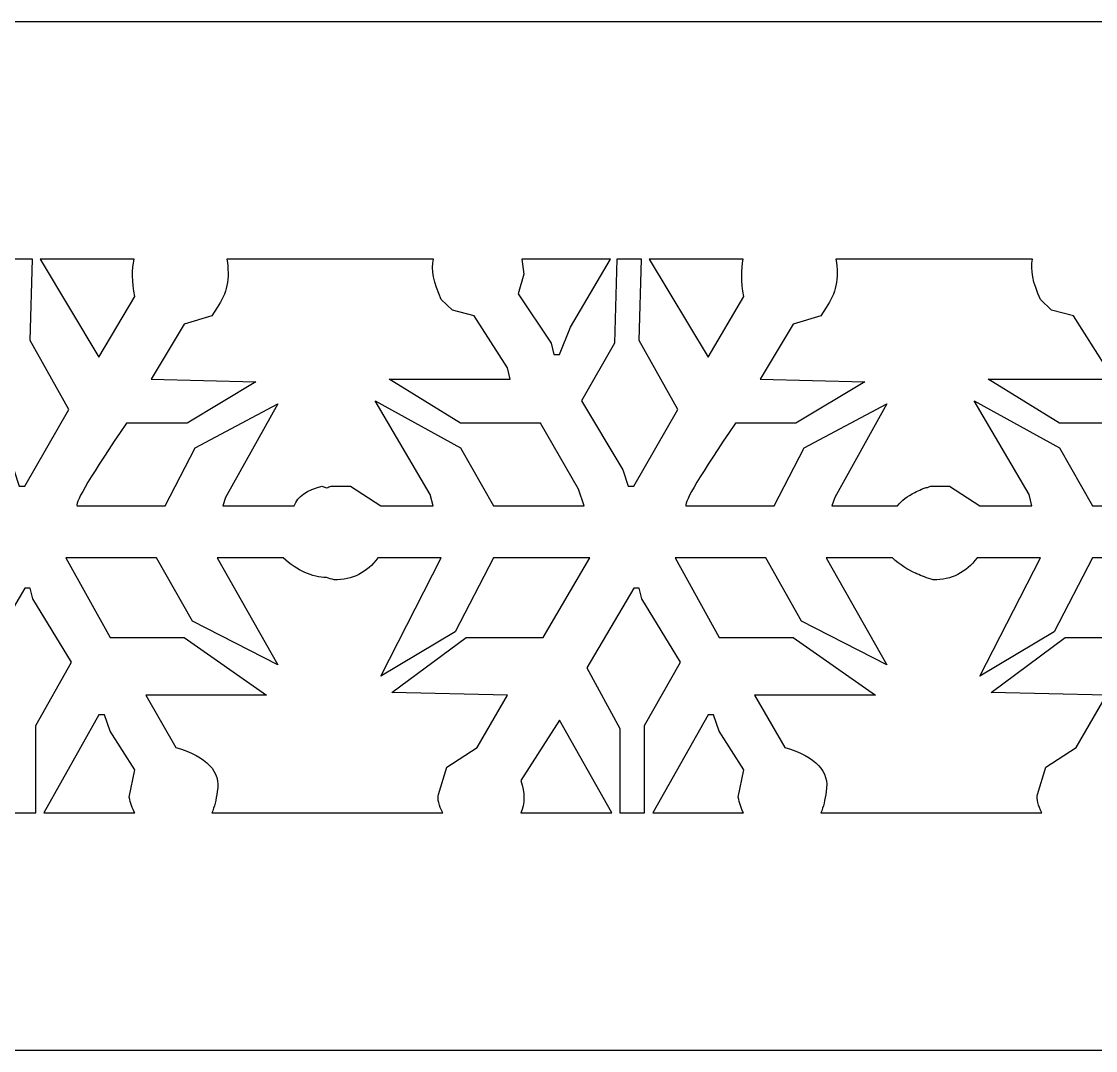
# Model space of a CAD drawing. Header units: centimetres. Extents: x -8.8 to 7.5, y 9.8 to 13.7.
# Drawn here: x -0.693 to 3.368, y 9.773 to 13.663 of the extents above; entities that cross this region are included whole.
import ezdxf

# ---------------------------------------------------------------- set-up
doc = ezdxf.new("R2010")
doc.units = ezdxf.units.CM
doc.header["$MEASUREMENT"] = 0
doc.layers.add('Layer 1', color=7, linetype='Continuous')

msp = doc.modelspace()

# ---------------------------------------------------------------- linework, layer by layer
at = {"layer": 'Layer 1', "lineweight": 25}
for points, knots in [([(-8.74362, 13.66348), (-8.74362, 13.66348), (-8.74362, 12.76555), (-8.74362, 12.76555), (-8.74362, 12.76555), (-8.74362, 12.76555), (-8.22354, 12.76555), (-8.22354, 12.76555), (-8.22354, 12.76555), (-8.23243, 12.72603), (-8.22331, 12.67502), (-8.19461, 12.61259), (-8.19461, 12.61259), (-8.19461, 12.61259), (-8.15244, 12.57207), (-8.15244, 12.57207), (-8.15244, 12.57207), (-8.15244, 12.57207), (-8.06976, 12.55058), (-8.06976, 12.55058), (-8.06976, 12.55058), (-8.06976, 12.55058), (-7.94491, 12.35379), (-7.94491, 12.35379), (-7.94491, 12.35379), (-7.94491, 12.35379), (-7.93416, 12.31162), (-7.93416, 12.31162), (-7.93416, 12.31162), (-7.93416, 12.31162), (-8.39139, 12.31162), (-8.39139, 12.31162), (-8.39139, 12.31162), (-8.39139, 12.31162), (-8.12185, 12.14543), (-8.12185, 12.14543), (-8.12185, 12.14543), (-8.12185, 12.14543), (-7.82005, 12.14543), (-7.82005, 12.14543), (-7.82005, 12.14543), (-7.82005, 12.14543), (-7.67536, 11.89573), (-7.67536, 11.89573), (-7.67536, 11.89573), (-7.67536, 11.89573), (-7.65386, 11.83289), (-7.65386, 11.83289), (-7.65386, 11.83289), (-7.65386, 11.83289), (-7.997, 11.83289), (-7.997, 11.83289), (-7.997, 11.83289), (-7.997, 11.83289), (-8.12185, 12.05117), (-8.12185, 12.05117), (-8.12185, 12.05117), (-8.12185, 12.05117), (-8.44431, 12.22894), (-8.44431, 12.22894), (-8.44431, 12.22894), (-8.44431, 12.22894), (-8.23677, 11.87506), (-8.23677, 11.87506), (-8.23677, 11.87506), (-8.23677, 11.87506), (-8.22602, 11.83289), (-8.22602, 11.83289), (-8.22602, 11.83289), (-8.22602, 11.83289), (-8.42364, 11.83289), (-8.42364, 11.83289), (-8.42364, 11.83289), (-8.42364, 11.83289), (-8.53774, 11.90648), (-8.53774, 11.90648), (-8.53774, 11.90648), (-8.53774, 11.90648), (-8.60967, 11.90648), (-8.60967, 11.90648), (-8.60967, 11.90648), (-8.69997, 11.87842), (-8.749, 11.83686), (-8.75602, 11.78163), (-8.75602, 11.78163), (-8.75602, 11.78163), (-8.75602, 11.6882), (-8.75602, 11.6882), (-8.75602, 11.6882), (-8.749, 11.62595), (-8.69706, 11.58065), (-8.59975, 11.5526), (-8.59975, 11.5526), (-8.53049, 11.5526), (-8.47476, 11.58005), (-8.43356, 11.63528), (-8.43356, 11.63528), (-8.43356, 11.63528), (-8.19461, 11.63528), (-8.19461, 11.63528), (-8.19461, 11.63528), (-8.19461, 11.63528), (-8.42364, 11.1888), (-8.42364, 11.1888), (-8.42364, 11.1888), (-8.42364, 11.1888), (-8.14169, 11.35582), (-8.14169, 11.35582), (-8.14169, 11.35582), (-8.14169, 11.35582), (-7.997, 11.63528), (-7.997, 11.63528), (-7.997, 11.63528), (-7.997, 11.63528), (-7.63319, 11.63528), (-7.63319, 11.63528), (-7.63319, 11.63528), (-7.63319, 11.63528), (-7.80931, 11.33432), (-7.80931, 11.33432), (-7.80931, 11.33432), (-7.80931, 11.33432), (-8.10117, 11.33432), (-8.10117, 11.33432), (-8.10117, 11.33432), (-8.10117, 11.33432), (-8.38147, 11.12679), (-8.38147, 11.12679), (-8.38147, 11.12679), (-8.38147, 11.12679), (-7.94491, 11.11604), (-7.94491, 11.11604), (-7.94491, 11.11604), (-7.94491, 11.11604), (-8.05901, 10.91925), (-8.05901, 10.91925), (-8.05901, 10.91925), (-8.05901, 10.91925), (-8.17311, 10.84484), (-8.17311, 10.84484), (-8.17311, 10.84484), (-8.17311, 10.84484), (-8.20535, 10.74149), (-8.20535, 10.74149), (-8.20535, 10.74149), (-8.20982, 10.72363), (-8.20425, 10.70008), (-8.18882, 10.67121), (-8.18882, 10.67121), (-8.18882, 10.67121), (-8.74362, 10.67121), (-8.74362, 10.67121), (-8.74362, 10.67121), (-8.74362, 10.67121), (-8.74362, 9.77328), (-8.74362, 9.77328), (-8.74362, 9.77328), (-8.74362, 9.77328), (7.50345, 9.77328), (7.50345, 9.77328), (7.50345, 9.77328), (7.50345, 9.77328), (7.50345, 10.67121), (7.50345, 10.67121), (7.50345, 10.67121), (7.50345, 10.67121), (6.87838, 10.67121), (6.87838, 10.67121), (6.87838, 10.67121), (6.88745, 10.69373), (6.89422, 10.72072), (6.89822, 10.75224), (6.89822, 10.75224), (6.91224, 10.82851), (6.8603, 10.88419), (6.74195, 10.91925), (6.74195, 10.91925), (6.74195, 10.91925), (6.62702, 11.11604), (6.62702, 11.11604), (6.62702, 11.11604), (6.62702, 11.11604), (7.08508, 11.11604), (7.08508, 11.11604), (7.08508, 11.11604), (7.08508, 11.11604), (6.77337, 11.33432), (6.77337, 11.33432), (6.77337, 11.33432), (6.77337, 11.33432), (6.49308, 11.33432), (6.49308, 11.33432), (6.49308, 11.33432), (6.49308, 11.33432), (6.32606, 11.63528), (6.32606, 11.63528), (6.32606, 11.63528), (6.32606, 11.63528), (6.66919, 11.63528), (6.66919, 11.63528), (6.66919, 11.63528), (6.66919, 11.63528), (6.80479, 11.39633), (6.80479, 11.39633), (6.80479, 11.39633), (6.80479, 11.39633), (7.12725, 11.23097), (7.12725, 11.23097), (7.12725, 11.23097), (7.12725, 11.23097), (6.89822, 11.63528), (6.89822, 11.63528), (6.89822, 11.63528), (6.89822, 11.63528), (7.14792, 11.63528), (7.14792, 11.63528), (7.14792, 11.63528), (7.21016, 11.58005), (7.27253, 11.55633), (7.33478, 11.56335), (7.33478, 11.56335), (7.41105, 11.57036), (7.46009, 11.61857), (7.48113, 11.70887), (7.48113, 11.70887), (7.48113, 11.70887), (7.48113, 11.76013), (7.48113, 11.76013), (7.48113, 11.76013), (7.48113, 11.76013), (7.45963, 11.82214), (7.45963, 11.82214), (7.45963, 11.82214), (7.45963, 11.82214), (7.41746, 11.86431), (7.41746, 11.86431), (7.41746, 11.86431), (7.41746, 11.86431), (7.29427, 11.90648), (7.29427, 11.90648), (7.29427, 11.90648), (7.23816, 11.89245), (7.20329, 11.86796), (7.18926, 11.83289), (7.18926, 11.83289), (7.18926, 11.83289), (6.91889, 11.83289), (6.91889, 11.83289), (6.91889, 11.83289), (6.91889, 11.83289), (6.92964, 11.86431), (6.92964, 11.86431), (6.92964, 11.86431), (6.92964, 11.86431), (7.12725, 12.21819), (7.12725, 12.21819), (7.12725, 12.21819), (7.12725, 12.21819), (6.81554, 12.05117), (6.81554, 12.05117), (6.81554, 12.05117), (6.81554, 12.05117), (6.70061, 11.83289), (6.70061, 11.83289), (6.70061, 11.83289), (6.70061, 11.83289), (6.36823, 11.83289), (6.36823, 11.83289), (6.36823, 11.83289), (6.36121, 11.84692), (6.42358, 11.9508), (6.55509, 12.14543), (6.55509, 12.14543), (6.55509, 12.14543), (6.78412, 12.14543), (6.78412, 12.14543), (6.78412, 12.14543), (6.78412, 12.14543), (7.04457, 12.30087), (7.04457, 12.30087), (7.04457, 12.30087), (7.04457, 12.30087), (6.64852, 12.31162), (6.64852, 12.31162), (6.64852, 12.31162), (6.64852, 12.31162), (6.77337, 12.51916), (6.77337, 12.51916), (6.77337, 12.51916), (6.77337, 12.51916), (6.87755, 12.55058), (6.87755, 12.55058), (6.87755, 12.55058), (6.87755, 12.55058), (6.89822, 12.58282), (6.89822, 12.58282), (6.89822, 12.58282), (6.93526, 12.63247), (6.94715, 12.69322), (6.9346, 12.76555), (6.9346, 12.76555), (6.9346, 12.76555), (7.50345, 12.76555), (7.50345, 12.76555), (7.50345, 12.76555), (7.50345, 12.76555), (7.50345, 13.66348), (7.50345, 13.66348), (7.50345, 13.66348), (7.50345, 13.66348), (-8.74362, 13.66348), (-8.74362, 13.66348)], [0, 0, 0, 0, 0.0126582, 0.0126582, 0.0126582, 0.0126582, 0.0253165, 0.0253165, 0.0253165, 0.0253165, 0.0379747, 0.0379747, 0.0379747, 0.0379747, 0.0506329, 0.0506329, 0.0506329, 0.0506329, 0.0632911, 0.0632911, 0.0632911, 0.0632911, 0.0759494, 0.0759494, 0.0759494, 0.0759494, 0.0886076, 0.0886076, 0.0886076, 0.0886076, 0.1012658, 0.1012658, 0.1012658, 0.1012658, 0.1139241, 0.1139241, 0.1139241, 0.1139241, 0.1265823, 0.1265823, 0.1265823, 0.1265823, 0.1392405, 0.1392405, 0.1392405, 0.1392405, 0.1518987, 0.1518987, 0.1518987, 0.1518987, 0.164557, 0.164557, 0.164557, 0.164557, 0.1772152, 0.1772152, 0.1772152, 0.1772152, 0.1898734, 0.1898734, 0.1898734, 0.1898734, 0.2025316, 0.2025316, 0.2025316, 0.2025316, 0.2151899, 0.2151899, 0.2151899, 0.2151899, 0.2278481, 0.2278481, 0.2278481, 0.2278481, 0.2405063, 0.2405063, 0.2405063, 0.2405063, 0.2531646, 0.2531646, 0.2531646, 0.2531646, 0.2658228, 0.2658228, 0.2658228, 0.2658228, 0.278481, 0.278481, 0.278481, 0.278481, 0.2911392, 0.2911392, 0.2911392, 0.2911392, 0.3037975, 0.3037975, 0.3037975, 0.3037975, 0.3164557, 0.3164557, 0.3164557, 0.3164557, 0.3291139, 0.3291139, 0.3291139, 0.3291139, 0.3417722, 0.3417722, 0.3417722, 0.3417722, 0.3544304, 0.3544304, 0.3544304, 0.3544304, 0.3670886, 0.3670886, 0.3670886, 0.3670886, 0.3797468, 0.3797468, 0.3797468, 0.3797468, 0.3924051, 0.3924051, 0.3924051, 0.3924051, 0.4050633, 0.4050633, 0.4050633, 0.4050633, 0.4177215, 0.4177215, 0.4177215, 0.4177215, 0.4303797, 0.4303797, 0.4303797, 0.4303797, 0.443038, 0.443038, 0.443038, 0.443038, 0.4556962, 0.4556962, 0.4556962, 0.4556962, 0.4683544, 0.4683544, 0.4683544, 0.4683544, 0.4810127, 0.4810127, 0.4810127, 0.4810127, 0.4936709, 0.4936709, 0.4936709, 0.4936709, 0.5063291, 0.5063291, 0.5063291, 0.5063291, 0.5189873, 0.5189873, 0.5189873, 0.5189873, 0.5316456, 0.5316456, 0.5316456, 0.5316456, 0.5443038, 0.5443038, 0.5443038, 0.5443038, 0.556962, 0.556962, 0.556962, 0.556962, 0.5696203, 0.5696203, 0.5696203, 0.5696203, 0.5822785, 0.5822785, 0.5822785, 0.5822785, 0.5949367, 0.5949367, 0.5949367, 0.5949367, 0.6075949, 0.6075949, 0.6075949, 0.6075949, 0.6202532, 0.6202532, 0.6202532, 0.6202532, 0.6329114, 0.6329114, 0.6329114, 0.6329114, 0.6455696, 0.6455696, 0.6455696, 0.6455696, 0.6582278, 0.6582278, 0.6582278, 0.6582278, 0.6708861, 0.6708861, 0.6708861, 0.6708861, 0.6835443, 0.6835443, 0.6835443, 0.6835443, 0.6962025, 0.6962025, 0.6962025, 0.6962025, 0.7088608, 0.7088608, 0.7088608, 0.7088608, 0.721519, 0.721519, 0.721519, 0.721519, 0.7341772, 0.7341772, 0.7341772, 0.7341772, 0.7468354, 0.7468354, 0.7468354, 0.7468354, 0.7594937, 0.7594937, 0.7594937, 0.7594937, 0.7721519, 0.7721519, 0.7721519, 0.7721519, 0.7848101, 0.7848101, 0.7848101, 0.7848101, 0.7974684, 0.7974684, 0.7974684, 0.7974684, 0.8101266, 0.8101266, 0.8101266, 0.8101266, 0.8227848, 0.8227848, 0.8227848, 0.8227848, 0.835443, 0.835443, 0.835443, 0.835443, 0.8481013, 0.8481013, 0.8481013, 0.8481013, 0.8607595, 0.8607595, 0.8607595, 0.8607595, 0.8734177, 0.8734177, 0.8734177, 0.8734177, 0.8860759, 0.8860759, 0.8860759, 0.8860759, 0.8987342, 0.8987342, 0.8987342, 0.8987342, 0.9113924, 0.9113924, 0.9113924, 0.9113924, 0.9240506, 0.9240506, 0.9240506, 0.9240506, 0.9367089, 0.9367089, 0.9367089, 0.9367089, 0.9493671, 0.9493671, 0.9493671, 0.9493671, 0.9620253, 0.9620253, 0.9620253, 0.9620253, 0.9746835, 0.9746835, 0.9746835, 0.9746835, 1, 1, 1, 1]), ([(-0.7441, 12.76555), (-0.7441, 12.76555), (-0.6515, 12.76555), (-0.6515, 12.76555), (-0.6515, 12.76555), (-0.6515, 12.76555), (-0.65977, 12.45714), (-0.65977, 12.45714), (-0.65977, 12.45714), (-0.65977, 12.45714), (-0.51425, 12.1967), (-0.51425, 12.1967), (-0.51425, 12.1967), (-0.51425, 12.1967), (-0.67961, 11.90648), (-0.67961, 11.90648), (-0.67961, 11.90648), (-0.67961, 11.90648), (-0.70111, 11.90648), (-0.70111, 11.90648), (-0.70111, 11.90648), (-0.70111, 11.90648), (-0.72178, 11.96849), (-0.72178, 11.96849), (-0.72178, 11.96849), (-0.72178, 11.96849), (-0.87888, 12.22894), (-0.87888, 12.22894), (-0.87888, 12.22894), (-0.87888, 12.22894), (-0.7532, 12.44722), (-0.7532, 12.44722), (-0.7532, 12.44722), (-0.7532, 12.44722), (-0.7441, 12.76555), (-0.7441, 12.76555)], [0, 0, 0, 0, 0.1, 0.1, 0.1, 0.1, 0.2, 0.2, 0.2, 0.2, 0.3, 0.3, 0.3, 0.3, 0.4, 0.4, 0.4, 0.4, 0.5, 0.5, 0.5, 0.5, 0.6, 0.6, 0.6, 0.6, 0.7, 0.7, 0.7, 0.7, 0.8, 0.8, 0.8, 0.8, 1, 1, 1, 1]), ([(-0.62256, 12.76555), (-0.62256, 12.76555), (-0.26703, 12.76555), (-0.26703, 12.76555), (-0.26703, 12.76555), (-0.27521, 12.72661), (-0.27439, 12.67933), (-0.26455, 12.62334), (-0.26455, 12.62334), (-0.26455, 12.62334), (-0.40015, 12.39431), (-0.40015, 12.39431), (-0.40015, 12.39431), (-0.40015, 12.39431), (-0.62256, 12.76555), (-0.62256, 12.76555)], [0, 0, 0, 0, 0.2, 0.2, 0.2, 0.2, 0.4, 0.4, 0.4, 0.4, 0.6, 0.6, 0.6, 0.6, 1, 1, 1, 1]), ([(0.08355, 12.76555), (0.08355, 12.76555), (0.86489, 12.76555), (0.86489, 12.76555), (0.86489, 12.76555), (0.85603, 12.72604), (0.86597, 12.67498), (0.89466, 12.61259), (0.89466, 12.61259), (0.89466, 12.61259), (0.93683, 12.57207), (0.93683, 12.57207), (0.93683, 12.57207), (0.93683, 12.57207), (1.01951, 12.55058), (1.01951, 12.55058), (1.01951, 12.55058), (1.01951, 12.55058), (1.14436, 12.35379), (1.14436, 12.35379), (1.14436, 12.35379), (1.14436, 12.35379), (1.15511, 12.31162), (1.15511, 12.31162), (1.15511, 12.31162), (1.15511, 12.31162), (0.69705, 12.31162), (0.69705, 12.31162), (0.69705, 12.31162), (0.69705, 12.31162), (0.96659, 12.14543), (0.96659, 12.14543), (0.96659, 12.14543), (0.96659, 12.14543), (1.26921, 12.14543), (1.26921, 12.14543), (1.26921, 12.14543), (1.26921, 12.14543), (1.4139, 11.89573), (1.4139, 11.89573), (1.4139, 11.89573), (1.4139, 11.89573), (1.43457, 11.83289), (1.43457, 11.83289), (1.43457, 11.83289), (1.43457, 11.83289), (1.09144, 11.83289), (1.09144, 11.83289), (1.09144, 11.83289), (1.09144, 11.83289), (0.96659, 12.05117), (0.96659, 12.05117), (0.96659, 12.05117), (0.96659, 12.05117), (0.64496, 12.22894), (0.64496, 12.22894), (0.64496, 12.22894), (0.64496, 12.22894), (0.85249, 11.87506), (0.85249, 11.87506), (0.85249, 11.87506), (0.85249, 11.87506), (0.86324, 11.83289), (0.86324, 11.83289), (0.86324, 11.83289), (0.86324, 11.83289), (0.66563, 11.83289), (0.66563, 11.83289), (0.66563, 11.83289), (0.66563, 11.83289), (0.55153, 11.90648), (0.55153, 11.90648), (0.55153, 11.90648), (0.55153, 11.90648), (0.47877, 11.90648), (0.47877, 11.90648), (0.47877, 11.90648), (0.47228, 11.90446), (0.46663, 11.90285), (0.46058, 11.90069), (0.46058, 11.90069), (0.46058, 11.90069), (0.44321, 11.90648), (0.44321, 11.90648), (0.44321, 11.90648), (0.3871, 11.89245), (0.35223, 11.86796), (0.33821, 11.83289), (0.33821, 11.83289), (0.33821, 11.83289), (0.06866, 11.83289), (0.06866, 11.83289), (0.06866, 11.83289), (0.06866, 11.83289), (0.07858, 11.86431), (0.07858, 11.86431), (0.07858, 11.86431), (0.07858, 11.86431), (0.2762, 12.21819), (0.2762, 12.21819), (0.2762, 12.21819), (0.2762, 12.21819), (-0.03552, 12.05117), (-0.03552, 12.05117), (-0.03552, 12.05117), (-0.03552, 12.05117), (-0.14962, 11.83289), (-0.14962, 11.83289), (-0.14962, 11.83289), (-0.14962, 11.83289), (-0.48283, 11.83289), (-0.48283, 11.83289), (-0.48283, 11.83289), (-0.48984, 11.84692), (-0.42747, 11.9508), (-0.29597, 12.14543), (-0.29597, 12.14543), (-0.29597, 12.14543), (-0.06694, 12.14543), (-0.06694, 12.14543), (-0.06694, 12.14543), (-0.06694, 12.14543), (0.19351, 12.30087), (0.19351, 12.30087), (0.19351, 12.30087), (0.19351, 12.30087), (-0.20254, 12.31162), (-0.20254, 12.31162), (-0.20254, 12.31162), (-0.20254, 12.31162), (-0.07769, 12.51916), (-0.07769, 12.51916), (-0.07769, 12.51916), (-0.07769, 12.51916), (0.02649, 12.55058), (0.02649, 12.55058), (0.02649, 12.55058), (0.02649, 12.55058), (0.04717, 12.58282), (0.04717, 12.58282), (0.04717, 12.58282), (0.08421, 12.63247), (0.0961, 12.69322), (0.08355, 12.76555)], [0, 0, 0, 0, 0.027027, 0.027027, 0.027027, 0.027027, 0.0540541, 0.0540541, 0.0540541, 0.0540541, 0.0810811, 0.0810811, 0.0810811, 0.0810811, 0.1081081, 0.1081081, 0.1081081, 0.1081081, 0.1351351, 0.1351351, 0.1351351, 0.1351351, 0.1621622, 0.1621622, 0.1621622, 0.1621622, 0.1891892, 0.1891892, 0.1891892, 0.1891892, 0.2162162, 0.2162162, 0.2162162, 0.2162162, 0.2432432, 0.2432432, 0.2432432, 0.2432432, 0.2702703, 0.2702703, 0.2702703, 0.2702703, 0.2972973, 0.2972973, 0.2972973, 0.2972973, 0.3243243, 0.3243243, 0.3243243, 0.3243243, 0.3513514, 0.3513514, 0.3513514, 0.3513514, 0.3783784, 0.3783784, 0.3783784, 0.3783784, 0.4054054, 0.4054054, 0.4054054, 0.4054054, 0.4324324, 0.4324324, 0.4324324, 0.4324324, 0.4594595, 0.4594595, 0.4594595, 0.4594595, 0.4864865, 0.4864865, 0.4864865, 0.4864865, 0.5135135, 0.5135135, 0.5135135, 0.5135135, 0.5405405, 0.5405405, 0.5405405, 0.5405405, 0.5675676, 0.5675676, 0.5675676, 0.5675676, 0.5945946, 0.5945946, 0.5945946, 0.5945946, 0.6216216, 0.6216216, 0.6216216, 0.6216216, 0.6486486, 0.6486486, 0.6486486, 0.6486486, 0.6756757, 0.6756757, 0.6756757, 0.6756757, 0.7027027, 0.7027027, 0.7027027, 0.7027027, 0.7297297, 0.7297297, 0.7297297, 0.7297297, 0.7567568, 0.7567568, 0.7567568, 0.7567568, 0.7837838, 0.7837838, 0.7837838, 0.7837838, 0.8108108, 0.8108108, 0.8108108, 0.8108108, 0.8378378, 0.8378378, 0.8378378, 0.8378378, 0.8648649, 0.8648649, 0.8648649, 0.8648649, 0.8918919, 0.8918919, 0.8918919, 0.8918919, 0.9189189, 0.9189189, 0.9189189, 0.9189189, 0.9459459, 0.9459459, 0.9459459, 0.9459459, 1, 1, 1, 1]), ([(1.19893, 12.76555), (1.19893, 12.76555), (1.53379, 12.76555), (1.53379, 12.76555), (1.53379, 12.76555), (1.53379, 12.76555), (1.38331, 12.50841), (1.38331, 12.50841), (1.38331, 12.50841), (1.38331, 12.50841), (1.34114, 12.40505), (1.34114, 12.40505), (1.34114, 12.40505), (1.34114, 12.40505), (1.32047, 12.40505), (1.32047, 12.40505), (1.32047, 12.40505), (1.32047, 12.40505), (1.30972, 12.44722), (1.30972, 12.44722), (1.30972, 12.44722), (1.30972, 12.44722), (1.18487, 12.63408), (1.18487, 12.63408), (1.18487, 12.63408), (1.18487, 12.63408), (1.20637, 12.70767), (1.20637, 12.70767), (1.20637, 12.70767), (1.20637, 12.70767), (1.19893, 12.76555), (1.19893, 12.76555)], [0, 0, 0, 0, 0.1111111, 0.1111111, 0.1111111, 0.1111111, 0.2222222, 0.2222222, 0.2222222, 0.2222222, 0.3333333, 0.3333333, 0.3333333, 0.3333333, 0.4444444, 0.4444444, 0.4444444, 0.4444444, 0.5555556, 0.5555556, 0.5555556, 0.5555556, 0.6666667, 0.6666667, 0.6666667, 0.6666667, 0.7777778, 0.7777778, 0.7777778, 0.7777778, 1, 1, 1, 1]), ([(1.5586, 12.76555), (1.5586, 12.76555), (1.6512, 12.76555), (1.6512, 12.76555), (1.6512, 12.76555), (1.6512, 12.76555), (1.64293, 12.45714), (1.64293, 12.45714), (1.64293, 12.45714), (1.64293, 12.45714), (1.78845, 12.1967), (1.78845, 12.1967), (1.78845, 12.1967), (1.78845, 12.1967), (1.62309, 11.90648), (1.62309, 11.90648), (1.62309, 11.90648), (1.62309, 11.90648), (1.60159, 11.90648), (1.60159, 11.90648), (1.60159, 11.90648), (1.60159, 11.90648), (1.58092, 11.96849), (1.58092, 11.96849), (1.58092, 11.96849), (1.58092, 11.96849), (1.42465, 12.22894), (1.42465, 12.22894), (1.42465, 12.22894), (1.42465, 12.22894), (1.5495, 12.44722), (1.5495, 12.44722), (1.5495, 12.44722), (1.5495, 12.44722), (1.5586, 12.76555), (1.5586, 12.76555)], [0, 0, 0, 0, 0.1, 0.1, 0.1, 0.1, 0.2, 0.2, 0.2, 0.2, 0.3, 0.3, 0.3, 0.3, 0.4, 0.4, 0.4, 0.4, 0.5, 0.5, 0.5, 0.5, 0.6, 0.6, 0.6, 0.6, 0.7, 0.7, 0.7, 0.7, 0.8, 0.8, 0.8, 0.8, 1, 1, 1, 1]), ([(1.68014, 12.76555), (1.68014, 12.76555), (2.0365, 12.76555), (2.0365, 12.76555), (2.0365, 12.76555), (2.02832, 12.72661), (2.02831, 12.67933), (2.03815, 12.62334), (2.03815, 12.62334), (2.03815, 12.62334), (1.90338, 12.39431), (1.90338, 12.39431), (1.90338, 12.39431), (1.90338, 12.39431), (1.68014, 12.76555), (1.68014, 12.76555)], [0, 0, 0, 0, 0.2, 0.2, 0.2, 0.2, 0.4, 0.4, 0.4, 0.4, 0.6, 0.6, 0.6, 0.6, 1, 1, 1, 1]), ([(2.38707, 12.76555), (2.38707, 12.76555), (3.13039, 12.76555), (3.13039, 12.76555), (3.13039, 12.76555), (3.1215, 12.72603), (3.13145, 12.67502), (3.16015, 12.61259), (3.16015, 12.61259), (3.16015, 12.61259), (3.20149, 12.57207), (3.20149, 12.57207), (3.20149, 12.57207), (3.20149, 12.57207), (3.285, 12.55058), (3.285, 12.55058), (3.285, 12.55058), (3.285, 12.55058), (3.40985, 12.35379), (3.40985, 12.35379), (3.40985, 12.35379), (3.40985, 12.35379), (3.4206, 12.31162), (3.4206, 12.31162), (3.4206, 12.31162), (3.4206, 12.31162), (2.96254, 12.31162), (2.96254, 12.31162), (2.96254, 12.31162), (2.96254, 12.31162), (3.23209, 12.14543), (3.23209, 12.14543), (3.23209, 12.14543), (3.23209, 12.14543), (3.5347, 12.14543), (3.5347, 12.14543), (3.5347, 12.14543), (3.5347, 12.14543), (3.6794, 11.89573), (3.6794, 11.89573), (3.6794, 11.89573), (3.6794, 11.89573), (3.70007, 11.83289), (3.70007, 11.83289), (3.70007, 11.83289), (3.70007, 11.83289), (3.35694, 11.83289), (3.35694, 11.83289), (3.35694, 11.83289), (3.35694, 11.83289), (3.23209, 12.05117), (3.23209, 12.05117), (3.23209, 12.05117), (3.23209, 12.05117), (2.90963, 12.22894), (2.90963, 12.22894), (2.90963, 12.22894), (2.90963, 12.22894), (3.11799, 11.87506), (3.11799, 11.87506), (3.11799, 11.87506), (3.11799, 11.87506), (3.12791, 11.83289), (3.12791, 11.83289), (3.12791, 11.83289), (3.12791, 11.83289), (2.93112, 11.83289), (2.93112, 11.83289), (2.93112, 11.83289), (2.93112, 11.83289), (2.8162, 11.90648), (2.8162, 11.90648), (2.8162, 11.90648), (2.8162, 11.90648), (2.74426, 11.90648), (2.74426, 11.90648), (2.74426, 11.90648), (2.74018, 11.90521), (2.7366, 11.90367), (2.73269, 11.90235), (2.73269, 11.90235), (2.72723, 11.90071), (2.72198, 11.89925), (2.71698, 11.89739), (2.71698, 11.89739), (2.71479, 11.89655), (2.71249, 11.89575), (2.71036, 11.8949), (2.71036, 11.8949), (2.70149, 11.89128), (2.69288, 11.88773), (2.68556, 11.88333), (2.68556, 11.88333), (2.6566, 11.86894), (2.63488, 11.85195), (2.62024, 11.83289), (2.62024, 11.83289), (2.62024, 11.83289), (2.37136, 11.83289), (2.37136, 11.83289), (2.37136, 11.83289), (2.37136, 11.83289), (2.38211, 11.86431), (2.38211, 11.86431), (2.38211, 11.86431), (2.38211, 11.86431), (2.5789, 12.21819), (2.5789, 12.21819), (2.5789, 12.21819), (2.5789, 12.21819), (2.26718, 12.05117), (2.26718, 12.05117), (2.26718, 12.05117), (2.26718, 12.05117), (2.15308, 11.83289), (2.15308, 11.83289), (2.15308, 11.83289), (2.15308, 11.83289), (1.81987, 11.83289), (1.81987, 11.83289), (1.81987, 11.83289), (1.81286, 11.84692), (1.87523, 11.9508), (2.00674, 12.14543), (2.00674, 12.14543), (2.00674, 12.14543), (2.23577, 12.14543), (2.23577, 12.14543), (2.23577, 12.14543), (2.23577, 12.14543), (2.49621, 12.30087), (2.49621, 12.30087), (2.49621, 12.30087), (2.49621, 12.30087), (2.10017, 12.31162), (2.10017, 12.31162), (2.10017, 12.31162), (2.10017, 12.31162), (2.22502, 12.51916), (2.22502, 12.51916), (2.22502, 12.51916), (2.22502, 12.51916), (2.3292, 12.55058), (2.3292, 12.55058), (2.3292, 12.55058), (2.3292, 12.55058), (2.34987, 12.58282), (2.34987, 12.58282), (2.34987, 12.58282), (2.38689, 12.63244), (2.39959, 12.69328), (2.38707, 12.76555)], [0, 0, 0, 0, 0.025641, 0.025641, 0.025641, 0.025641, 0.0512821, 0.0512821, 0.0512821, 0.0512821, 0.0769231, 0.0769231, 0.0769231, 0.0769231, 0.1025641, 0.1025641, 0.1025641, 0.1025641, 0.1282051, 0.1282051, 0.1282051, 0.1282051, 0.1538462, 0.1538462, 0.1538462, 0.1538462, 0.1794872, 0.1794872, 0.1794872, 0.1794872, 0.2051282, 0.2051282, 0.2051282, 0.2051282, 0.2307692, 0.2307692, 0.2307692, 0.2307692, 0.2564103, 0.2564103, 0.2564103, 0.2564103, 0.2820513, 0.2820513, 0.2820513, 0.2820513, 0.3076923, 0.3076923, 0.3076923, 0.3076923, 0.3333333, 0.3333333, 0.3333333, 0.3333333, 0.3589744, 0.3589744, 0.3589744, 0.3589744, 0.3846154, 0.3846154, 0.3846154, 0.3846154, 0.4102564, 0.4102564, 0.4102564, 0.4102564, 0.4358974, 0.4358974, 0.4358974, 0.4358974, 0.4615385, 0.4615385, 0.4615385, 0.4615385, 0.4871795, 0.4871795, 0.4871795, 0.4871795, 0.5128205, 0.5128205, 0.5128205, 0.5128205, 0.5384615, 0.5384615, 0.5384615, 0.5384615, 0.5641026, 0.5641026, 0.5641026, 0.5641026, 0.5897436, 0.5897436, 0.5897436, 0.5897436, 0.6153846, 0.6153846, 0.6153846, 0.6153846, 0.6410256, 0.6410256, 0.6410256, 0.6410256, 0.6666667, 0.6666667, 0.6666667, 0.6666667, 0.6923077, 0.6923077, 0.6923077, 0.6923077, 0.7179487, 0.7179487, 0.7179487, 0.7179487, 0.7435897, 0.7435897, 0.7435897, 0.7435897, 0.7692308, 0.7692308, 0.7692308, 0.7692308, 0.7948718, 0.7948718, 0.7948718, 0.7948718, 0.8205128, 0.8205128, 0.8205128, 0.8205128, 0.8461538, 0.8461538, 0.8461538, 0.8461538, 0.8717949, 0.8717949, 0.8717949, 0.8717949, 0.8974359, 0.8974359, 0.8974359, 0.8974359, 0.9230769, 0.9230769, 0.9230769, 0.9230769, 0.9487179, 0.9487179, 0.9487179, 0.9487179, 1, 1, 1, 1]), ([(-0.525, 11.63528), (-0.525, 11.63528), (-0.18186, 11.63528), (-0.18186, 11.63528), (-0.18186, 11.63528), (-0.18186, 11.63528), (-0.04627, 11.39633), (-0.04627, 11.39633), (-0.04627, 11.39633), (-0.04627, 11.39633), (0.2762, 11.23097), (0.2762, 11.23097), (0.2762, 11.23097), (0.2762, 11.23097), (0.04717, 11.63528), (0.04717, 11.63528), (0.04717, 11.63528), (0.04717, 11.63528), (0.29687, 11.63528), (0.29687, 11.63528), (0.29687, 11.63528), (0.35133, 11.58695), (0.40611, 11.56237), (0.46058, 11.5617), (0.46058, 11.5617), (0.46969, 11.55842), (0.47944, 11.55551), (0.48952, 11.5526), (0.48952, 11.5526), (0.55877, 11.5526), (0.61368, 11.58005), (0.65488, 11.63528), (0.65488, 11.63528), (0.65488, 11.63528), (0.89466, 11.63528), (0.89466, 11.63528), (0.89466, 11.63528), (0.89466, 11.63528), (0.66563, 11.1888), (0.66563, 11.1888), (0.66563, 11.1888), (0.66563, 11.1888), (0.94675, 11.35582), (0.94675, 11.35582), (0.94675, 11.35582), (0.94675, 11.35582), (1.09144, 11.63528), (1.09144, 11.63528), (1.09144, 11.63528), (1.09144, 11.63528), (1.45607, 11.63528), (1.45607, 11.63528), (1.45607, 11.63528), (1.45607, 11.63528), (1.27996, 11.33432), (1.27996, 11.33432), (1.27996, 11.33432), (1.27996, 11.33432), (0.98809, 11.33432), (0.98809, 11.33432), (0.98809, 11.33432), (0.98809, 11.33432), (0.7078, 11.12679), (0.7078, 11.12679), (0.7078, 11.12679), (0.7078, 11.12679), (1.14436, 11.11604), (1.14436, 11.11604), (1.14436, 11.11604), (1.14436, 11.11604), (1.03026, 10.91925), (1.03026, 10.91925), (1.03026, 10.91925), (1.03026, 10.91925), (0.91533, 10.84484), (0.91533, 10.84484), (0.91533, 10.84484), (0.91533, 10.84484), (0.88391, 10.74149), (0.88391, 10.74149), (0.88391, 10.74149), (0.87945, 10.72363), (0.88502, 10.70008), (0.90045, 10.67121), (0.90045, 10.67121), (0.90045, 10.67121), (0.02732, 10.67121), (0.02732, 10.67121), (0.02732, 10.67121), (0.03639, 10.69373), (0.04316, 10.72072), (0.04717, 10.75224), (0.04717, 10.75224), (0.06119, 10.82851), (0.00925, 10.88419), (-0.1091, 10.91925), (-0.1091, 10.91925), (-0.1091, 10.91925), (-0.22321, 11.11604), (-0.22321, 11.11604), (-0.22321, 11.11604), (-0.22321, 11.11604), (0.23403, 11.11604), (0.23403, 11.11604), (0.23403, 11.11604), (0.23403, 11.11604), (-0.07769, 11.33432), (-0.07769, 11.33432), (-0.07769, 11.33432), (-0.07769, 11.33432), (-0.35798, 11.33432), (-0.35798, 11.33432), (-0.35798, 11.33432), (-0.35798, 11.33432), (-0.525, 11.63528), (-0.525, 11.63528)], [0, 0, 0, 0, 0.0333333, 0.0333333, 0.0333333, 0.0333333, 0.0666667, 0.0666667, 0.0666667, 0.0666667, 0.1, 0.1, 0.1, 0.1, 0.1333333, 0.1333333, 0.1333333, 0.1333333, 0.1666667, 0.1666667, 0.1666667, 0.1666667, 0.2, 0.2, 0.2, 0.2, 0.2333333, 0.2333333, 0.2333333, 0.2333333, 0.2666667, 0.2666667, 0.2666667, 0.2666667, 0.3, 0.3, 0.3, 0.3, 0.3333333, 0.3333333, 0.3333333, 0.3333333, 0.3666667, 0.3666667, 0.3666667, 0.3666667, 0.4, 0.4, 0.4, 0.4, 0.4333333, 0.4333333, 0.4333333, 0.4333333, 0.4666667, 0.4666667, 0.4666667, 0.4666667, 0.5, 0.5, 0.5, 0.5, 0.5333333, 0.5333333, 0.5333333, 0.5333333, 0.5666667, 0.5666667, 0.5666667, 0.5666667, 0.6, 0.6, 0.6, 0.6, 0.6333333, 0.6333333, 0.6333333, 0.6333333, 0.6666667, 0.6666667, 0.6666667, 0.6666667, 0.7, 0.7, 0.7, 0.7, 0.7333333, 0.7333333, 0.7333333, 0.7333333, 0.7666667, 0.7666667, 0.7666667, 0.7666667, 0.8, 0.8, 0.8, 0.8, 0.8333333, 0.8333333, 0.8333333, 0.8333333, 0.8666667, 0.8666667, 0.8666667, 0.8666667, 0.9, 0.9, 0.9, 0.9, 0.9333333, 0.9333333, 0.9333333, 0.9333333, 1, 1, 1, 1]), ([(1.77853, 11.63528), (1.77853, 11.63528), (2.12166, 11.63528), (2.12166, 11.63528), (2.12166, 11.63528), (2.12166, 11.63528), (2.25644, 11.39633), (2.25644, 11.39633), (2.25644, 11.39633), (2.25644, 11.39633), (2.5789, 11.23097), (2.5789, 11.23097), (2.5789, 11.23097), (2.5789, 11.23097), (2.34987, 11.63528), (2.34987, 11.63528), (2.34987, 11.63528), (2.34987, 11.63528), (2.60039, 11.63528), (2.60039, 11.63528), (2.60039, 11.63528), (2.6296, 11.60937), (2.65801, 11.59044), (2.68721, 11.57823), (2.68721, 11.57823), (2.68833, 11.57767), (2.68938, 11.57713), (2.69052, 11.57658), (2.69052, 11.57658), (2.69131, 11.57626), (2.69221, 11.57606), (2.693, 11.57575), (2.693, 11.57575), (2.71115, 11.56705), (2.73167, 11.55933), (2.75501, 11.5526), (2.75501, 11.5526), (2.82427, 11.5526), (2.87917, 11.58005), (2.92037, 11.63528), (2.92037, 11.63528), (2.92037, 11.63528), (3.16015, 11.63528), (3.16015, 11.63528), (3.16015, 11.63528), (3.16015, 11.63528), (2.93112, 11.1888), (2.93112, 11.1888), (2.93112, 11.1888), (2.93112, 11.1888), (3.21224, 11.35582), (3.21224, 11.35582), (3.21224, 11.35582), (3.21224, 11.35582), (3.35694, 11.63528), (3.35694, 11.63528), (3.35694, 11.63528), (3.35694, 11.63528), (3.72157, 11.63528), (3.72157, 11.63528), (3.72157, 11.63528), (3.72157, 11.63528), (3.54545, 11.33432), (3.54545, 11.33432), (3.54545, 11.33432), (3.54545, 11.33432), (3.25358, 11.33432), (3.25358, 11.33432), (3.25358, 11.33432), (3.25358, 11.33432), (2.97329, 11.12679), (2.97329, 11.12679), (2.97329, 11.12679), (2.97329, 11.12679), (3.40985, 11.11604), (3.40985, 11.11604), (3.40985, 11.11604), (3.40985, 11.11604), (3.29493, 10.91925), (3.29493, 10.91925), (3.29493, 10.91925), (3.29493, 10.91925), (3.18082, 10.84484), (3.18082, 10.84484), (3.18082, 10.84484), (3.18082, 10.84484), (3.1494, 10.74149), (3.1494, 10.74149), (3.1494, 10.74149), (3.14494, 10.72363), (3.15051, 10.70008), (3.16594, 10.67121), (3.16594, 10.67121), (3.16594, 10.67121), (2.33002, 10.67121), (2.33002, 10.67121), (2.33002, 10.67121), (2.33914, 10.69378), (2.34585, 10.72061), (2.34987, 10.75224), (2.34987, 10.75224), (2.36389, 10.82851), (2.31195, 10.88419), (2.1936, 10.91925), (2.1936, 10.91925), (2.1936, 10.91925), (2.0795, 11.11604), (2.0795, 11.11604), (2.0795, 11.11604), (2.0795, 11.11604), (2.53673, 11.11604), (2.53673, 11.11604), (2.53673, 11.11604), (2.53673, 11.11604), (2.22502, 11.33432), (2.22502, 11.33432), (2.22502, 11.33432), (2.22502, 11.33432), (1.94555, 11.33432), (1.94555, 11.33432), (1.94555, 11.33432), (1.94555, 11.33432), (1.77853, 11.63528), (1.77853, 11.63528)], [0, 0, 0, 0, 0.03125, 0.03125, 0.03125, 0.03125, 0.0625, 0.0625, 0.0625, 0.0625, 0.09375, 0.09375, 0.09375, 0.09375, 0.125, 0.125, 0.125, 0.125, 0.15625, 0.15625, 0.15625, 0.15625, 0.1875, 0.1875, 0.1875, 0.1875, 0.21875, 0.21875, 0.21875, 0.21875, 0.25, 0.25, 0.25, 0.25, 0.28125, 0.28125, 0.28125, 0.28125, 0.3125, 0.3125, 0.3125, 0.3125, 0.34375, 0.34375, 0.34375, 0.34375, 0.375, 0.375, 0.375, 0.375, 0.40625, 0.40625, 0.40625, 0.40625, 0.4375, 0.4375, 0.4375, 0.4375, 0.46875, 0.46875, 0.46875, 0.46875, 0.5, 0.5, 0.5, 0.5, 0.53125, 0.53125, 0.53125, 0.53125, 0.5625, 0.5625, 0.5625, 0.5625, 0.59375, 0.59375, 0.59375, 0.59375, 0.625, 0.625, 0.625, 0.625, 0.65625, 0.65625, 0.65625, 0.65625, 0.6875, 0.6875, 0.6875, 0.6875, 0.71875, 0.71875, 0.71875, 0.71875, 0.75, 0.75, 0.75, 0.75, 0.78125, 0.78125, 0.78125, 0.78125, 0.8125, 0.8125, 0.8125, 0.8125, 0.84375, 0.84375, 0.84375, 0.84375, 0.875, 0.875, 0.875, 0.875, 0.90625, 0.90625, 0.90625, 0.90625, 0.9375, 0.9375, 0.9375, 0.9375, 1, 1, 1, 1]), ([(-0.67961, 11.52118), (-0.67961, 11.52118), (-0.65977, 11.52118), (-0.65977, 11.52118), (-0.65977, 11.52118), (-0.65977, 11.52118), (-0.64985, 11.48067), (-0.64985, 11.48067), (-0.64985, 11.48067), (-0.64985, 11.48067), (-0.5035, 11.24089), (-0.5035, 11.24089), (-0.5035, 11.24089), (-0.5035, 11.24089), (-0.6391, 11.00194), (-0.6391, 11.00194), (-0.6391, 11.00194), (-0.6391, 11.00194), (-0.6391, 10.67121), (-0.6391, 10.67121), (-0.6391, 10.67121), (-0.6391, 10.67121), (-0.73253, 10.67121), (-0.73253, 10.67121), (-0.73253, 10.67121), (-0.73253, 10.67121), (-0.73253, 10.99119), (-0.73253, 10.99119), (-0.73253, 10.99119), (-0.73253, 10.99119), (-0.85738, 11.22022), (-0.85738, 11.22022), (-0.85738, 11.22022), (-0.85738, 11.22022), (-0.67961, 11.52118), (-0.67961, 11.52118)], [0, 0, 0, 0, 0.1, 0.1, 0.1, 0.1, 0.2, 0.2, 0.2, 0.2, 0.3, 0.3, 0.3, 0.3, 0.4, 0.4, 0.4, 0.4, 0.5, 0.5, 0.5, 0.5, 0.6, 0.6, 0.6, 0.6, 0.7, 0.7, 0.7, 0.7, 0.8, 0.8, 0.8, 0.8, 1, 1, 1, 1]), ([(1.62309, 11.52118), (1.62309, 11.52118), (1.64293, 11.52118), (1.64293, 11.52118), (1.64293, 11.52118), (1.64293, 11.52118), (1.65286, 11.48067), (1.65286, 11.48067), (1.65286, 11.48067), (1.65286, 11.48067), (1.7992, 11.24089), (1.7992, 11.24089), (1.7992, 11.24089), (1.7992, 11.24089), (1.6636, 11.00194), (1.6636, 11.00194), (1.6636, 11.00194), (1.6636, 11.00194), (1.6636, 10.67121), (1.6636, 10.67121), (1.6636, 10.67121), (1.6636, 10.67121), (1.57017, 10.67121), (1.57017, 10.67121), (1.57017, 10.67121), (1.57017, 10.67121), (1.57017, 10.99119), (1.57017, 10.99119), (1.57017, 10.99119), (1.57017, 10.99119), (1.44532, 11.22022), (1.44532, 11.22022), (1.44532, 11.22022), (1.44532, 11.22022), (1.62309, 11.52118), (1.62309, 11.52118)], [0, 0, 0, 0, 0.1, 0.1, 0.1, 0.1, 0.2, 0.2, 0.2, 0.2, 0.3, 0.3, 0.3, 0.3, 0.4, 0.4, 0.4, 0.4, 0.5, 0.5, 0.5, 0.5, 0.6, 0.6, 0.6, 0.6, 0.7, 0.7, 0.7, 0.7, 0.8, 0.8, 0.8, 0.8, 1, 1, 1, 1]), ([(-0.40015, 11.04245), (-0.40015, 11.04245), (-0.37865, 11.04245), (-0.37865, 11.04245), (-0.37865, 11.04245), (-0.37865, 11.04245), (-0.35798, 10.98044), (-0.35798, 10.98044), (-0.35798, 10.98044), (-0.35798, 10.98044), (-0.26455, 10.83492), (-0.26455, 10.83492), (-0.26455, 10.83492), (-0.26455, 10.83492), (-0.28522, 10.73074), (-0.28522, 10.73074), (-0.28522, 10.73074), (-0.2806, 10.70804), (-0.27347, 10.68859), (-0.26455, 10.67121), (-0.26455, 10.67121), (-0.26455, 10.67121), (-0.60851, 10.67121), (-0.60851, 10.67121), (-0.60851, 10.67121), (-0.60851, 10.67121), (-0.40015, 11.04245), (-0.40015, 11.04245)], [0, 0, 0, 0, 0.125, 0.125, 0.125, 0.125, 0.25, 0.25, 0.25, 0.25, 0.375, 0.375, 0.375, 0.375, 0.5, 0.5, 0.5, 0.5, 0.625, 0.625, 0.625, 0.625, 0.75, 0.75, 0.75, 0.75, 1, 1, 1, 1]), ([(1.34114, 11.02261), (1.34114, 11.02261), (1.53958, 10.67121), (1.53958, 10.67121), (1.53958, 10.67121), (1.53958, 10.67121), (1.19562, 10.67121), (1.19562, 10.67121), (1.19562, 10.67121), (1.21109, 10.70607), (1.2113, 10.74655), (1.19562, 10.79358), (1.19562, 10.79358), (1.19562, 10.79358), (1.34114, 11.02261), (1.34114, 11.02261)], [0, 0, 0, 0, 0.2, 0.2, 0.2, 0.2, 0.4, 0.4, 0.4, 0.4, 0.6, 0.6, 0.6, 0.6, 1, 1, 1, 1]), ([(1.90338, 11.04245), (1.90338, 11.04245), (1.92405, 11.04245), (1.92405, 11.04245), (1.92405, 11.04245), (1.92405, 11.04245), (1.94555, 10.98044), (1.94555, 10.98044), (1.94555, 10.98044), (1.94555, 10.98044), (2.03815, 10.83492), (2.03815, 10.83492), (2.03815, 10.83492), (2.03815, 10.83492), (2.01748, 10.73074), (2.01748, 10.73074), (2.01748, 10.73074), (2.02207, 10.70818), (2.02849, 10.68851), (2.03733, 10.67121), (2.03733, 10.67121), (2.03733, 10.67121), (1.6942, 10.67121), (1.6942, 10.67121), (1.6942, 10.67121), (1.6942, 10.67121), (1.90338, 11.04245), (1.90338, 11.04245)], [0, 0, 0, 0, 0.125, 0.125, 0.125, 0.125, 0.25, 0.25, 0.25, 0.25, 0.375, 0.375, 0.375, 0.375, 0.5, 0.5, 0.5, 0.5, 0.625, 0.625, 0.625, 0.625, 0.75, 0.75, 0.75, 0.75, 1, 1, 1, 1])]:
    msp.add_open_spline(points, degree=3, knots=knots, dxfattribs=at)

doc.saveas('drawing.dxf')
